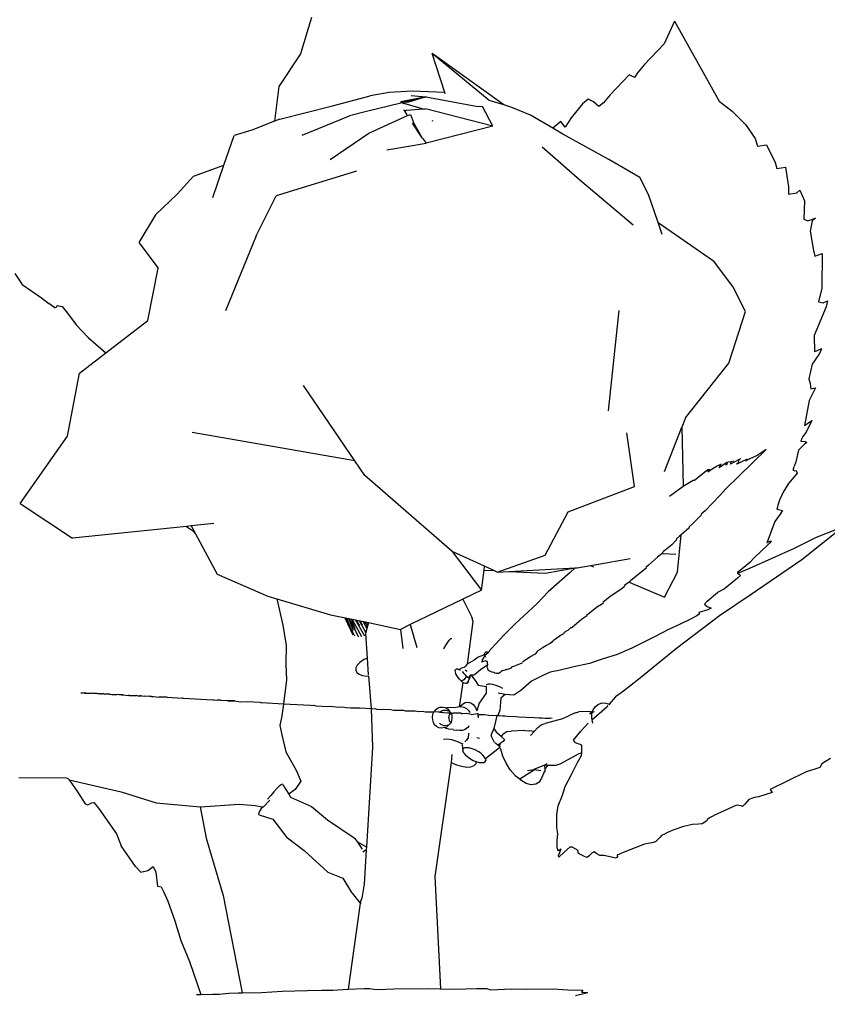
# Model space of a CAD drawing. Header units: metres. Extents: x -175 to 101, y -7 to 93.
# Drawn here: x 12.37833 to 12.40774, y 0.2112 to 0.24662 of the extents above; entities that cross this region are included whole.
import ezdxf

# ---------------------------------------------------------------- set-up
doc = ezdxf.new("R2010")
doc.units = ezdxf.units.M

# ---------------------------------------------------------------- blocks, each defined once
blk = doc.blocks.new('plantita2')
for p, q in [((-3.837451, 0.851713), (-3.836506, 0.850716)), ((-3.836506, 0.850716), (-3.835274, 0.850014)), ((-3.835274, 0.850014), (-3.834566, 0.848953)), ((-3.833685, 0.849033), (-3.833013, 0.84915)), ((-3.832197, 0.848352), (-3.833013, 0.84915)), ((-3.834763, 0.848935), (-3.836693, 0.848504)), ((-3.834763, 0.848935), (-3.834566, 0.848953)), ((-3.834566, 0.848953), (-3.833685, 0.849033)), ((-3.84228, 0.845736), (-3.840786, 0.848573)), ((-3.841877, 0.846117), (-3.840786, 0.848573)), ((-3.840566, 0.847105), (-3.840786, 0.848573)), ((-3.836693, 0.848504), (-3.838085, 0.84822)), ((-3.83103, 0.848493), (-3.832197, 0.848352)), ((-3.831309, 0.847483), (-3.832197, 0.848352)), ((-3.83103, 0.848493), (-3.83021, 0.848175)), ((-3.83952, 0.847685), (-3.838753, 0.848022)), ((-3.838753, 0.848022), (-3.838085, 0.84822)), ((-3.835238, 0.848054), (-3.837083, 0.847907)), ((-3.83021, 0.848175), (-3.829172, 0.847854)), ((-3.823645, 0.848251), (-3.823698, 0.847773)), ((-3.840566, 0.847105), (-3.83952, 0.847685)), ((-3.838965, 0.847482), (-3.837707, 0.847765)), ((-3.837707, 0.847765), (-3.837083, 0.847907)), ((-3.829172, 0.847854), (-3.828173, 0.847231)), ((-3.823698, 0.847773), (-3.824108, 0.847028)), ((-3.839878, 0.847268), (-3.841357, 0.846146)), ((-3.839881, 0.847266), (-3.838987, 0.847524)), ((-3.83904, 0.84749), (-3.839881, 0.847266)), ((-3.839425, 0.847554), (-3.839878, 0.847268)), ((-3.839878, 0.847268), (-3.839468, 0.847338)), ((-3.839081, 0.847404), (-3.83962, 0.846904)), ((-3.839468, 0.847338), (-3.839223, 0.847381)), ((-3.839223, 0.847381), (-3.839123, 0.84744)), ((-3.83904, 0.84749), (-3.839123, 0.84744)), ((-3.839123, 0.84744), (-3.839081, 0.847404)), ((-3.839081, 0.847404), (-3.839049, 0.847409)), ((-3.839049, 0.847409), (-3.839011, 0.847465)), ((-3.838987, 0.847524), (-3.83904, 0.84749)), ((-3.839011, 0.847465), (-3.838965, 0.847482)), ((-3.838987, 0.847524), (-3.838965, 0.847482)), ((-3.840559, 0.847057), (-3.840566, 0.847105)), ((-3.83962, 0.846904), (-3.839453, 0.846979)), ((-3.839453, 0.846979), (-3.839029, 0.847144)), ((-3.838979, 0.846962), (-3.839092, 0.846946)), ((-3.839092, 0.846946), (-3.839061, 0.846642)), ((-3.839029, 0.847144), (-3.839005, 0.847162)), ((-3.838951, 0.847203), (-3.839005, 0.847162)), ((-3.837429, 0.847028), (-3.838979, 0.846962)), ((-3.838979, 0.846962), (-3.838975, 0.847002)), ((-3.838975, 0.847002), (-3.838965, 0.847178)), ((-3.838965, 0.847178), (-3.838951, 0.847203)), ((-3.83574, 0.846801), (-3.837429, 0.847028)), ((-3.828173, 0.847231), (-3.828386, 0.846079)), ((-3.824108, 0.847028), (-3.824258, 0.84672)), ((-3.841567, 0.845229), (-3.839668, 0.846885)), ((-3.83962, 0.846904), (-3.839668, 0.846885)), ((-3.839095, 0.846006), (-3.839061, 0.846642)), ((-3.839095, 0.846006), (-3.839018, 0.846636)), ((-3.824384, 0.846484), (-3.824258, 0.84672)), ((-3.839719, 0.846371), (-3.839692, 0.846386)), ((-3.836413, 0.845999), (-3.833402, 0.846504)), ((-3.832092, 0.845531), (-3.833402, 0.846504)), ((-3.824643, 0.8464), (-3.824709, 0.846105)), ((-3.824502, 0.846521), (-3.824643, 0.8464)), ((-3.824464, 0.846479), (-3.824502, 0.846521)), ((-3.824384, 0.846484), (-3.824464, 0.846479)), ((-3.84228, 0.845736), (-3.841877, 0.846117)), ((-3.841567, 0.845229), (-3.841552, 0.846033)), ((-3.841357, 0.846146), (-3.841552, 0.846033)), ((-3.837741, 0.846189), (-3.839125, 0.845766)), ((-3.839095, 0.846006), (-3.839125, 0.845766)), ((-3.827199, 0.844554), (-3.828386, 0.846079)), ((-3.824709, 0.846105), (-3.824799, 0.845583)), ((-3.849181, 0.845668), (-3.849331, 0.842345)), ((-3.849181, 0.845668), (-3.84848, 0.845105)), ((-3.84297, 0.844968), (-3.842502, 0.845526)), ((-3.842502, 0.845526), (-3.84228, 0.845736)), ((-3.841567, 0.845229), (-3.839125, 0.845766)), ((-3.832092, 0.845531), (-3.829877, 0.843606)), ((-3.824799, 0.845583), (-3.824987, 0.844978)), ((-3.84848, 0.845105), (-3.847487, 0.844749)), ((-3.843484, 0.844186), (-3.84297, 0.844968)), ((-3.824987, 0.844978), (-3.825209, 0.844408)), ((-3.847487, 0.844749), (-3.847143, 0.844605)), ((-3.847143, 0.844605), (-3.846971, 0.844499)), ((-3.846971, 0.844499), (-3.846841, 0.84467)), ((-3.846841, 0.84467), (-3.845896, 0.844324)), ((-3.845244, 0.844379), (-3.845108, 0.84455)), ((-3.845108, 0.84455), (-3.844849, 0.844492)), ((-3.844849, 0.844492), (-3.844249, 0.844223)), ((-3.825312, 0.844192), (-3.827199, 0.844554)), ((-3.845896, 0.844324), (-3.845553, 0.844181)), ((-3.845553, 0.844181), (-3.845338, 0.844133)), ((-3.845338, 0.844133), (-3.845244, 0.844379)), ((-3.844249, 0.844223), (-3.84391, 0.844012)), ((-3.84391, 0.844012), (-3.843853, 0.844269)), ((-3.843853, 0.844269), (-3.843484, 0.844186)), ((-3.84372, 0.843827), (-3.843484, 0.844186)), ((-3.825209, 0.844408), (-3.825312, 0.844192)), ((-3.824121, 0.843964), (-3.825312, 0.844192)), ((-3.844263, 0.843039), (-3.84372, 0.843827)), ((-3.843522, 0.842055), (-3.842832, 0.843737)), ((-3.822705, 0.842109), (-3.824121, 0.843964)), ((-3.844795, 0.842257), (-3.844263, 0.843039)), ((-3.849331, 0.842345), (-3.849593, 0.841808)), ((-3.845509, 0.84117), (-3.844795, 0.842257)), ((-3.844512, 0.839728), (-3.843522, 0.842055)), ((-3.820062, 0.840694), (-3.822705, 0.842109)), ((-3.849593, 0.841808), (-3.849805, 0.841155)), ((-3.849805, 0.841155), (-3.849898, 0.840547)), ((-3.845513, 0.840468), (-3.845509, 0.84117)), ((-3.849898, 0.840547), (-3.849847, 0.840254)), ((-3.820062, 0.840694), (-3.821192, 0.838719)), ((-3.849847, 0.840254), (-3.850152, 0.840155)), ((-3.84537, 0.839403), (-3.845513, 0.840468)), ((-3.831633, 0.836624), (-3.826808, 0.840201)), ((-3.850152, 0.840155), (-3.850157, 0.83944)), ((-3.831633, 0.836624), (-3.831187, 0.8399)), ((-3.850109, 0.839212), (-3.850407, 0.839118)), ((-3.850157, 0.83944), (-3.850109, 0.839212)), ((-3.84537, 0.839403), (-3.846542, 0.83726)), ((-3.845309, 0.838945), (-3.84537, 0.839403)), ((-3.850407, 0.839118), (-3.850185, 0.83843)), ((-3.850185, 0.83843), (-3.850062, 0.838192)), ((-3.825088, 0.83724), (-3.821192, 0.838719)), ((-3.850506, 0.838136), (-3.850484, 0.837718)), ((-3.850356, 0.838102), (-3.850506, 0.838136)), ((-3.850062, 0.838192), (-3.850356, 0.838102)), ((-3.850484, 0.837718), (-3.85016, 0.837137)), ((-3.850264, 0.83701), (-3.850554, 0.836975)), ((-3.85016, 0.837137), (-3.850264, 0.83701)), ((-3.846755, 0.836107), (-3.846542, 0.83726)), ((-3.840689, 0.834105), (-3.842663, 0.83718)), ((-3.826032, 0.836882), (-3.825257, 0.837176)), ((-3.825257, 0.837176), (-3.825265, 0.836849)), ((-3.825214, 0.837007), (-3.825265, 0.836849)), ((-3.825257, 0.837176), (-3.825088, 0.83724)), ((-3.825088, 0.83724), (-3.825214, 0.837007)), ((-3.850554, 0.836975), (-3.850406, 0.836942)), ((-3.850406, 0.836942), (-3.850173, 0.836641)), ((-3.825265, 0.836849), (-3.825309, 0.83519)), ((-3.850173, 0.836641), (-3.849959, 0.835957)), ((-3.83172, 0.835979), (-3.831633, 0.836624)), ((-3.849959, 0.835957), (-3.849914, 0.835753)), ((-3.846754, 0.835085), (-3.846755, 0.836107)), ((-3.833312, 0.832091), (-3.83172, 0.835979)), ((-3.849914, 0.835753), (-3.850199, 0.835721)), ((-3.850199, 0.835721), (-3.849616, 0.834602)), ((-3.84537, 0.83368), (-3.846754, 0.835085)), ((-3.825309, 0.83519), (-3.826601, 0.833649)), ((-3.849616, 0.834602), (-3.849285, 0.834206)), ((-3.849285, 0.834206), (-3.849421, 0.834099)), ((-3.849421, 0.834099), (-3.849595, 0.834093)), ((-3.849595, 0.834093), (-3.84945, 0.833924)), ((-3.84945, 0.833924), (-3.848595, 0.833195)), ((-3.843077, 0.832617), (-3.84537, 0.83368)), ((-3.826601, 0.833649), (-3.826846, 0.833418)), ((-3.819117, 0.833466), (-3.819165, 0.833438)), ((-3.819056, 0.833499), (-3.819117, 0.833466)), ((-3.819117, 0.833466), (-3.819089, 0.833482)), ((-3.819089, 0.833482), (-3.819056, 0.833499)), ((-3.819056, 0.833499), (-3.819001, 0.833533)), ((-3.818944, 0.833565), (-3.819001, 0.833533)), ((-3.848595, 0.833195), (-3.848342, 0.832656)), ((-3.826846, 0.833418), (-3.828328, 0.832018)), ((-3.826846, 0.833418), (-3.826606, 0.832461)), ((-3.819804, 0.833077), (-3.819706, 0.833125)), ((-3.819673, 0.833151), (-3.819706, 0.833125)), ((-3.819673, 0.833151), (-3.819612, 0.833186)), ((-3.819568, 0.833204), (-3.819612, 0.833186)), ((-3.819568, 0.833204), (-3.81953, 0.833231)), ((-3.81953, 0.833231), (-3.819484, 0.833253)), ((-3.819484, 0.833253), (-3.819452, 0.833277)), ((-3.819452, 0.833277), (-3.819421, 0.833289)), ((-3.819421, 0.833289), (-3.819341, 0.833336)), ((-3.819341, 0.833336), (-3.819319, 0.833352)), ((-3.819319, 0.833352), (-3.819273, 0.833378)), ((-3.819241, 0.833395), (-3.819273, 0.833378)), ((-3.819202, 0.833419), (-3.819241, 0.833395)), ((-3.819165, 0.833438), (-3.819202, 0.833419)), ((-3.840302, 0.831219), (-3.840923, 0.833087)), ((-3.820283, 0.832803), (-3.820435, 0.832706)), ((-3.820283, 0.832803), (-3.820234, 0.832832)), ((-3.820261, 0.832816), (-3.820283, 0.832803)), ((-3.820234, 0.832832), (-3.820261, 0.832816)), ((-3.820234, 0.832832), (-3.820188, 0.832858)), ((-3.820188, 0.832858), (-3.820157, 0.832876)), ((-3.820157, 0.832876), (-3.820088, 0.832915)), ((-3.819923, 0.833008), (-3.820088, 0.832915)), ((-3.819885, 0.833031), (-3.819923, 0.833008)), ((-3.819853, 0.833049), (-3.819885, 0.833031)), ((-3.819853, 0.833049), (-3.819804, 0.833077)), ((-3.848616, 0.83263), (-3.848342, 0.832656)), ((-3.848616, 0.83263), (-3.848476, 0.832512)), ((-3.848476, 0.832512), (-3.848063, 0.83229)), ((-3.843077, 0.832617), (-3.842802, 0.83237)), ((-3.826606, 0.832461), (-3.826384, 0.831747)), ((-3.821039, 0.832359), (-3.820959, 0.832418)), ((-3.820869, 0.832469), (-3.820959, 0.832418)), ((-3.820869, 0.832469), (-3.820818, 0.832498)), ((-3.820818, 0.832498), (-3.820841, 0.832485)), ((-3.820769, 0.832526), (-3.820818, 0.832498)), ((-3.820735, 0.832546), (-3.820769, 0.832526)), ((-3.820735, 0.832546), (-3.820693, 0.83257)), ((-3.82064, 0.832599), (-3.820693, 0.83257)), ((-3.82048, 0.83268), (-3.82064, 0.832599)), ((-3.82048, 0.83268), (-3.820435, 0.832706)), ((-3.820462, 0.832701), (-3.82048, 0.83268)), ((-3.820435, 0.832706), (-3.820462, 0.832701)), ((-3.848063, 0.83229), (-3.847718, 0.83187)), ((-3.842802, 0.83237), (-3.841874, 0.830424)), ((-3.841522, 0.831217), (-3.842802, 0.83237)), ((-3.834123, 0.831078), (-3.833312, 0.832091)), ((-3.833312, 0.832091), (-3.833635, 0.830347)), ((-3.821678, 0.832007), (-3.82141, 0.832145)), ((-3.821249, 0.832252), (-3.82141, 0.832145)), ((-3.821224, 0.832267), (-3.821249, 0.832252)), ((-3.821179, 0.832292), (-3.821224, 0.832267)), ((-3.821118, 0.832328), (-3.821179, 0.832292)), ((-3.821179, 0.832292), (-3.821141, 0.832314)), ((-3.821141, 0.832314), (-3.821118, 0.832328)), ((-3.821118, 0.832328), (-3.821039, 0.832359)), ((-3.847718, 0.83187), (-3.847682, 0.831693)), ((-3.847682, 0.831693), (-3.847614, 0.831509)), ((-3.828328, 0.832018), (-3.829432, 0.831149)), ((-3.828747, 0.831689), (-3.828729, 0.830999)), ((-3.826384, 0.831747), (-3.826077, 0.831155)), ((-3.822181, 0.831719), (-3.823122, 0.83118)), ((-3.822181, 0.831719), (-3.822156, 0.831734)), ((-3.821678, 0.832007), (-3.822156, 0.831734)), ((-3.81555, 0.831828), (-3.817078, 0.831039)), ((-3.847614, 0.831509), (-3.847782, 0.831463)), ((-3.847782, 0.831463), (-3.847377, 0.831164)), ((-3.837729, 0.831475), (-3.840302, 0.831219)), ((-3.836271, 0.830449), (-3.837729, 0.831475)), ((-3.829191, 0.831338), (-3.829199, 0.831175)), ((-3.829195, 0.830842), (-3.829172, 0.831354)), ((-3.82909, 0.830762), (-3.829059, 0.831442)), ((-3.829079, 0.831427), (-3.829089, 0.83119)), ((-3.828985, 0.830791), (-3.828955, 0.831524)), ((-3.828927, 0.831547), (-3.828889, 0.831176)), ((-3.82889, 0.830833), (-3.828868, 0.831593)), ((-3.828851, 0.831606), (-3.828812, 0.831147)), ((-3.828794, 0.831651), (-3.828757, 0.831106)), ((-3.828761, 0.831677), (-3.828758, 0.830941)), ((-3.828758, 0.83168), (-3.828729, 0.831056)), ((-3.847377, 0.831164), (-3.846811, 0.830421)), ((-3.834359, 0.830783), (-3.834123, 0.831078)), ((-3.834045, 0.830961), (-3.834123, 0.831078)), ((-3.829432, 0.831149), (-3.830359, 0.8304)), ((-3.829432, 0.831149), (-3.829166, 0.830843)), ((-3.829397, 0.831177), (-3.829399, 0.831111)), ((-3.829337, 0.831019), (-3.829358, 0.831207)), ((-3.8293, 0.831253), (-3.829304, 0.831145)), ((-3.829296, 0.830967), (-3.829284, 0.831265)), ((-3.826077, 0.831155), (-3.825835, 0.830616)), ((-3.823369, 0.831039), (-3.823563, 0.830928)), ((-3.823369, 0.831039), (-3.823265, 0.831099)), ((-3.823158, 0.83116), (-3.823265, 0.831099)), ((-3.823122, 0.83118), (-3.823158, 0.83116)), ((-3.817129, 0.830995), (-3.817148, 0.83093)), ((-3.817078, 0.831039), (-3.817129, 0.830995)), ((-3.834437, 0.830686), (-3.836271, 0.830449)), ((-3.834437, 0.830686), (-3.834843, 0.830508)), ((-3.834437, 0.830686), (-3.834359, 0.830783)), ((-3.834045, 0.830961), (-3.834359, 0.830783)), ((-3.833635, 0.830347), (-3.834045, 0.830961)), ((-3.829166, 0.830843), (-3.828808, 0.83001)), ((-3.823976, 0.830672), (-3.824209, 0.830558)), ((-3.82382, 0.830781), (-3.823976, 0.830672)), ((-3.82382, 0.830781), (-3.823563, 0.830928)), ((-3.823609, 0.830881), (-3.82382, 0.830781)), ((-3.823609, 0.830881), (-3.823563, 0.830928)), ((-3.817148, 0.83093), (-3.818634, 0.829689)), ((-3.817148, 0.83093), (-3.817222, 0.830405)), ((-3.847132, 0.830461), (-3.846759, 0.830181)), ((-3.846811, 0.830421), (-3.847132, 0.830461)), ((-3.84518, 0.830267), (-3.843215, 0.829651)), ((-3.84518, 0.830267), (-3.84479, 0.830219)), ((-3.844401, 0.830267), (-3.844121, 0.830278)), ((-3.844386, 0.830232), (-3.844401, 0.830267)), ((-3.844193, 0.83038), (-3.844138, 0.83039)), ((-3.844138, 0.83039), (-3.843931, 0.830387)), ((-3.844102, 0.830338), (-3.844138, 0.83039)), ((-3.844121, 0.830278), (-3.844009, 0.830278)), ((-3.844009, 0.830278), (-3.844102, 0.830338)), ((-3.844009, 0.830278), (-3.843963, 0.830286)), ((-3.843931, 0.830387), (-3.843779, 0.830375)), ((-3.843927, 0.830426), (-3.843844, 0.830441)), ((-3.843844, 0.830441), (-3.843736, 0.830479)), ((-3.843779, 0.830375), (-3.843844, 0.830441)), ((-3.843736, 0.830479), (-3.84369, 0.830487)), ((-3.84369, 0.830487), (-3.843348, 0.83045)), ((-3.84369, 0.830487), (-3.843674, 0.830432)), ((-3.843674, 0.830432), (-3.843598, 0.830426)), ((-3.843478, 0.830523), (-3.843311, 0.830533)), ((-3.843348, 0.83045), (-3.843478, 0.830523)), ((-3.843311, 0.830533), (-3.843151, 0.830523)), ((-3.843151, 0.830523), (-3.843037, 0.830504)), ((-3.843037, 0.830504), (-3.842915, 0.830487)), ((-3.843022, 0.830545), (-3.842949, 0.830558)), ((-3.842915, 0.830487), (-3.843022, 0.830545)), ((-3.842949, 0.830558), (-3.842874, 0.830551)), ((-3.842874, 0.830551), (-3.842582, 0.830488)), ((-3.842582, 0.830488), (-3.84234, 0.830436)), ((-3.84234, 0.830436), (-3.842304, 0.830461)), ((-3.842304, 0.830461), (-3.841874, 0.830424)), ((-3.841874, 0.830424), (-3.841273, 0.830321)), ((-3.834843, 0.830508), (-3.837041, 0.829544)), ((-3.834843, 0.830508), (-3.835977, 0.829863)), ((-3.833635, 0.830347), (-3.832886, 0.830361)), ((-3.832886, 0.830361), (-3.830758, 0.830401)), ((-3.832886, 0.830361), (-3.832885, 0.829658)), ((-3.830758, 0.830401), (-3.830595, 0.829551)), ((-3.830758, 0.830401), (-3.830359, 0.8304)), ((-3.830359, 0.8304), (-3.830133, 0.829748)), ((-3.825835, 0.830616), (-3.82546, 0.830075)), ((-3.82534, 0.829891), (-3.824658, 0.830281)), ((-3.8246, 0.830334), (-3.824658, 0.830281)), ((-3.824209, 0.830558), (-3.8246, 0.830334)), ((-3.817222, 0.830405), (-3.817274, 0.829888)), ((-3.846759, 0.830181), (-3.846587, 0.830097)), ((-3.846587, 0.830097), (-3.846514, 0.830051)), ((-3.846441, 0.829975), (-3.846578, 0.829888)), ((-3.846514, 0.830051), (-3.846441, 0.829975)), ((-3.84479, 0.830219), (-3.844499, 0.830231)), ((-3.844499, 0.830231), (-3.844386, 0.830232)), ((-3.844386, 0.830232), (-3.84431, 0.830226)), ((-3.828808, 0.83001), (-3.828664, 0.830014)), ((-3.828808, 0.83001), (-3.828572, 0.82946)), ((-3.828664, 0.830014), (-3.828507, 0.829994)), ((-3.828507, 0.829994), (-3.828379, 0.82995)), ((-3.828379, 0.82995), (-3.828289, 0.829886)), ((-3.82546, 0.830075), (-3.82534, 0.829891)), ((-3.846578, 0.829888), (-3.846615, 0.829838)), ((-3.846615, 0.829838), (-3.846506, 0.829814)), ((-3.846506, 0.829814), (-3.846216, 0.82972)), ((-3.846216, 0.82972), (-3.845938, 0.829386)), ((-3.843215, 0.829651), (-3.842916, 0.829533)), ((-3.835977, 0.829863), (-3.837041, 0.829544)), ((-3.832885, 0.829658), (-3.832841, 0.829477)), ((-3.828291, 0.829617), (-3.828382, 0.829523)), ((-3.828243, 0.829713), (-3.828291, 0.829617)), ((-3.828289, 0.829886), (-3.828243, 0.829805)), ((-3.828243, 0.829805), (-3.828243, 0.829713)), ((-3.826194, 0.829402), (-3.82534, 0.829891)), ((-3.82534, 0.829891), (-3.825102, 0.829527)), ((-3.818634, 0.829689), (-3.819598, 0.828766)), ((-3.817582, 0.82979), (-3.81764, 0.829523)), ((-3.817494, 0.829818), (-3.817582, 0.82979)), ((-3.817349, 0.829806), (-3.817494, 0.829818)), ((-3.817274, 0.829888), (-3.817349, 0.829806)), ((-3.845938, 0.829386), (-3.845812, 0.82926)), ((-3.845722, 0.829157), (-3.845812, 0.82926)), ((-3.842916, 0.829533), (-3.842545, 0.829398)), ((-3.842545, 0.829398), (-3.842191, 0.82928)), ((-3.842191, 0.82928), (-3.842013, 0.829231)), ((-3.842013, 0.829231), (-3.841978, 0.829189)), ((-3.837787, 0.829313), (-3.83898, 0.828958)), ((-3.837581, 0.829374), (-3.837787, 0.829313)), ((-3.837581, 0.829374), (-3.837654, 0.829286)), ((-3.83711, 0.829514), (-3.837581, 0.829374)), ((-3.837041, 0.829544), (-3.83711, 0.829514)), ((-3.837041, 0.829544), (-3.836801, 0.829478)), ((-3.836801, 0.829478), (-3.83578, 0.829212)), ((-3.83578, 0.829212), (-3.835222, 0.829013)), ((-3.832841, 0.829477), (-3.831965, 0.828186)), ((-3.831849, 0.829292), (-3.831882, 0.829275)), ((-3.831849, 0.829292), (-3.831805, 0.829269)), ((-3.831805, 0.829269), (-3.831749, 0.829249)), ((-3.831749, 0.829249), (-3.831684, 0.829221)), ((-3.831684, 0.829221), (-3.831617, 0.829184)), ((-3.828511, 0.829438), (-3.828561, 0.829416)), ((-3.828561, 0.829416), (-3.828115, 0.828302)), ((-3.828382, 0.829523), (-3.828511, 0.829438)), ((-3.826364, 0.829305), (-3.826731, 0.829094)), ((-3.826302, 0.829359), (-3.826364, 0.829305)), ((-3.826194, 0.829402), (-3.826302, 0.829359)), ((-3.825102, 0.829527), (-3.82488, 0.829247)), ((-3.82488, 0.829247), (-3.824791, 0.828915)), ((-3.81764, 0.829523), (-3.817799, 0.828404)), ((-3.845761, 0.829111), (-3.84581, 0.829094)), ((-3.84581, 0.829094), (-3.845803, 0.828998)), ((-3.845803, 0.828998), (-3.845642, 0.828921)), ((-3.845722, 0.829157), (-3.845761, 0.829111)), ((-3.845642, 0.828921), (-3.845343, 0.8288)), ((-3.841978, 0.829189), (-3.841553, 0.829059)), ((-3.841553, 0.829059), (-3.841414, 0.829021)), ((-3.841414, 0.829021), (-3.841381, 0.828981)), ((-3.841381, 0.828981), (-3.841018, 0.828889)), ((-3.840292, 0.827742), (-3.841018, 0.828889)), ((-3.841018, 0.828889), (-3.840954, 0.828873)), ((-3.840954, 0.828873), (-3.840804, 0.828839)), ((-3.835222, 0.829013), (-3.834582, 0.828824)), ((-3.831617, 0.829184), (-3.831551, 0.829143)), ((-3.831551, 0.829143), (-3.831491, 0.8291)), ((-3.831491, 0.8291), (-3.831444, 0.82906)), ((-3.827124, 0.82887), (-3.82722, 0.828834)), ((-3.826795, 0.829077), (-3.827124, 0.82887)), ((-3.826731, 0.829094), (-3.826795, 0.829077)), ((-3.824791, 0.828915), (-3.824637, 0.828298)), ((-3.845343, 0.8288), (-3.84504, 0.828612)), ((-3.84504, 0.828612), (-3.844779, 0.828409)), ((-3.840773, 0.8288), (-3.840805, 0.828794)), ((-3.840804, 0.828839), (-3.840773, 0.8288)), ((-3.840773, 0.8288), (-3.840555, 0.82872)), ((-3.840555, 0.82872), (-3.840184, 0.82864)), ((-3.840118, 0.828579), (-3.840541, 0.828347)), ((-3.840184, 0.82864), (-3.840116, 0.828608)), ((-3.840116, 0.828608), (-3.840118, 0.828579)), ((-3.840118, 0.828579), (-3.840087, 0.828585)), ((-3.840087, 0.828585), (-3.83989, 0.828548)), ((-3.83989, 0.828548), (-3.839466, 0.82844)), ((-3.834582, 0.828824), (-3.834174, 0.82871)), ((-3.834174, 0.82871), (-3.833646, 0.828532)), ((-3.833646, 0.828532), (-3.833196, 0.828362)), ((-3.828115, 0.828302), (-3.827753, 0.828509)), ((-3.827731, 0.828541), (-3.827753, 0.828509)), ((-3.827466, 0.828674), (-3.827731, 0.828541)), ((-3.827323, 0.828756), (-3.827466, 0.828674)), ((-3.82722, 0.828834), (-3.827323, 0.828756)), ((-3.819598, 0.828766), (-3.820959, 0.827911)), ((-3.844779, 0.828409), (-3.844642, 0.828275)), ((-3.844642, 0.828275), (-3.844603, 0.828215)), ((-3.844603, 0.828215), (-3.844553, 0.828153)), ((-3.844553, 0.828153), (-3.844603, 0.828126)), ((-3.839466, 0.82844), (-3.839342, 0.828407)), ((-3.83856, 0.828208), (-3.839463, 0.827133)), ((-3.839342, 0.828407), (-3.839345, 0.828379)), ((-3.839345, 0.828379), (-3.838633, 0.828221)), ((-3.838633, 0.828221), (-3.83856, 0.828208)), ((-3.83856, 0.828208), (-3.838372, 0.828174)), ((-3.838372, 0.828174), (-3.838329, 0.82813)), ((-3.833196, 0.828362), (-3.833007, 0.828298)), ((-3.833007, 0.828298), (-3.832909, 0.828266)), ((-3.832909, 0.828266), (-3.832856, 0.828222)), ((-3.832828, 0.828253), (-3.832856, 0.828222)), ((-3.832856, 0.828222), (-3.832818, 0.828211)), ((-3.832797, 0.828272), (-3.832828, 0.828253)), ((-3.832701, 0.828187), (-3.832818, 0.828211)), ((-3.832766, 0.828277), (-3.832797, 0.828272)), ((-3.832736, 0.828268), (-3.832766, 0.828277)), ((-3.83271, 0.828245), (-3.832736, 0.828268)), ((-3.832685, 0.828209), (-3.83271, 0.828245)), ((-3.832677, 0.828167), (-3.832701, 0.828187)), ((-3.832677, 0.828167), (-3.832685, 0.828209)), ((-3.832685, 0.828209), (-3.832638, 0.828205)), ((-3.832677, 0.828167), (-3.832671, 0.828116)), ((-3.83263, 0.828134), (-3.832677, 0.828167)), ((-3.832638, 0.828205), (-3.832439, 0.828236)), ((-3.832439, 0.828236), (-3.832253, 0.828202)), ((-3.832253, 0.828202), (-3.831965, 0.828186)), ((-3.831932, 0.828175), (-3.831965, 0.828186)), ((-3.831932, 0.828175), (-3.831882, 0.828149)), ((-3.831882, 0.828149), (-3.831804, 0.828124)), ((-3.831804, 0.828124), (-3.831716, 0.82815)), ((-3.831607, 0.828153), (-3.831716, 0.82815)), ((-3.831607, 0.828153), (-3.831639, 0.828104)), ((-3.831569, 0.828189), (-3.831607, 0.828153)), ((-3.831532, 0.828205), (-3.831569, 0.828189)), ((-3.831499, 0.828198), (-3.831532, 0.828205)), ((-3.831472, 0.82817), (-3.831499, 0.828198)), ((-3.831453, 0.828123), (-3.831472, 0.82817)), ((-3.828293, 0.8282), (-3.828453, 0.828109)), ((-3.828235, 0.828252), (-3.828293, 0.8282)), ((-3.828115, 0.828302), (-3.828235, 0.828252)), ((-3.828115, 0.828302), (-3.827533, 0.827042)), ((-3.824637, 0.828298), (-3.824681, 0.827511)), ((-3.817799, 0.828404), (-3.817762, 0.827932)), ((-3.84467, 0.828053), (-3.844709, 0.828024)), ((-3.844709, 0.828024), (-3.84458, 0.827946)), ((-3.844603, 0.828126), (-3.84467, 0.828053)), ((-3.84458, 0.827946), (-3.844279, 0.827792)), ((-3.844279, 0.827792), (-3.843775, 0.827317)), ((-3.838329, 0.82813), (-3.838217, 0.82811)), ((-3.838217, 0.82811), (-3.837716, 0.828044)), ((-3.837716, 0.828044), (-3.837375, 0.827966)), ((-3.837382, 0.82794), (-3.8373, 0.827929)), ((-3.8373, 0.827929), (-3.837136, 0.827921)), ((-3.837136, 0.827921), (-3.836859, 0.827871)), ((-3.836859, 0.827871), (-3.836751, 0.827842)), ((-3.836751, 0.827842), (-3.836636, 0.827814)), ((-3.836636, 0.827814), (-3.836622, 0.827792)), ((-3.836622, 0.827792), (-3.836412, 0.827769)), ((-3.832668, 0.827932), (-3.83265, 0.827954)), ((-3.832639, 0.827893), (-3.832668, 0.827932)), ((-3.83265, 0.827954), (-3.832615, 0.827994)), ((-3.832604, 0.827826), (-3.832639, 0.827893)), ((-3.832525, 0.828076), (-3.83263, 0.828134)), ((-3.832626, 0.827868), (-3.832604, 0.827826)), ((-3.832615, 0.827994), (-3.832498, 0.828009)), ((-3.832564, 0.827757), (-3.832604, 0.827826)), ((-3.832604, 0.827826), (-3.832522, 0.827818)), ((-3.832498, 0.828009), (-3.832525, 0.828076)), ((-3.832522, 0.827818), (-3.832491, 0.827809)), ((-3.832498, 0.828009), (-3.832452, 0.828025)), ((-3.832491, 0.827809), (-3.832304, 0.827787)), ((-3.832304, 0.827787), (-3.832023, 0.827719)), ((-3.831809, 0.828037), (-3.831841, 0.827955)), ((-3.83173, 0.827789), (-3.831761, 0.827766)), ((-3.831721, 0.827866), (-3.83173, 0.827789)), ((-3.831642, 0.827747), (-3.83173, 0.827789)), ((-3.831702, 0.82795), (-3.831721, 0.827866)), ((-3.831676, 0.828029), (-3.831702, 0.82795)), ((-3.831497, 0.827737), (-3.831471, 0.827817)), ((-3.831471, 0.827817), (-3.831452, 0.827901)), ((-3.831443, 0.828059), (-3.831453, 0.828123)), ((-3.831452, 0.827901), (-3.831443, 0.827983)), ((-3.831443, 0.827983), (-3.831443, 0.828059)), ((-3.828819, 0.8279), (-3.829146, 0.82773)), ((-3.82874, 0.827963), (-3.828819, 0.8279)), ((-3.828518, 0.82809), (-3.82874, 0.827963)), ((-3.828453, 0.828109), (-3.828518, 0.82809)), ((-3.82099, 0.827904), (-3.822268, 0.827367)), ((-3.820959, 0.827911), (-3.82099, 0.827904)), ((-3.820959, 0.827911), (-3.820638, 0.826796)), ((-3.81789, 0.827029), (-3.817762, 0.827932)), ((-3.839463, 0.827133), (-3.840292, 0.827742)), ((-3.836412, 0.827769), (-3.835975, 0.827661)), ((-3.835926, 0.827678), (-3.835975, 0.827661)), ((-3.835926, 0.827678), (-3.835778, 0.827639)), ((-3.835778, 0.827639), (-3.835715, 0.827637)), ((-3.835715, 0.827637), (-3.835682, 0.827634)), ((-3.835682, 0.827634), (-3.835631, 0.827626)), ((-3.835631, 0.827626), (-3.83559, 0.827599)), ((-3.83559, 0.827599), (-3.83554, 0.827592)), ((-3.83554, 0.827592), (-3.835461, 0.827597)), ((-3.835461, 0.827597), (-3.835241, 0.827558)), ((-3.835241, 0.827558), (-3.835156, 0.827545)), ((-3.835088, 0.827533), (-3.835156, 0.827545)), ((-3.835088, 0.827533), (-3.835057, 0.827515)), ((-3.835057, 0.827515), (-3.834999, 0.827498)), ((-3.834999, 0.827498), (-3.834941, 0.827496)), ((-3.834941, 0.827496), (-3.834846, 0.827497)), ((-3.834846, 0.827497), (-3.83471, 0.827487)), ((-3.83471, 0.827487), (-3.834569, 0.82747)), ((-3.834569, 0.82747), (-3.834478, 0.827456)), ((-3.834478, 0.827456), (-3.834439, 0.827449)), ((-3.834439, 0.827449), (-3.834386, 0.827432)), ((-3.834386, 0.827432), (-3.834334, 0.827406)), ((-3.832754, 0.827404), (-3.832719, 0.827441)), ((-3.832719, 0.827441), (-3.832696, 0.827481)), ((-3.832696, 0.827481), (-3.832648, 0.827517)), ((-3.832648, 0.827517), (-3.832578, 0.827595)), ((-3.832578, 0.827595), (-3.83255, 0.827646)), ((-3.832563, 0.827707), (-3.832564, 0.827757)), ((-3.83255, 0.827646), (-3.832563, 0.827707)), ((-3.832023, 0.827719), (-3.831987, 0.827724)), ((-3.831987, 0.827724), (-3.831908, 0.827765)), ((-3.831962, 0.827484), (-3.831976, 0.827319)), ((-3.831908, 0.827765), (-3.831962, 0.827484)), ((-3.831908, 0.827765), (-3.831844, 0.827753)), ((-3.831872, 0.827748), (-3.831844, 0.827753)), ((-3.831872, 0.827748), (-3.831799, 0.827714)), ((-3.831799, 0.827714), (-3.831844, 0.827753)), ((-3.831844, 0.827753), (-3.831827, 0.827688)), ((-3.83172, 0.827615), (-3.831827, 0.827688)), ((-3.831761, 0.827766), (-3.831799, 0.827714)), ((-3.83172, 0.827615), (-3.831701, 0.827596)), ((-3.831701, 0.827596), (-3.831674, 0.827568)), ((-3.831641, 0.827562), (-3.831701, 0.827596)), ((-3.831674, 0.827568), (-3.831641, 0.827562)), ((-3.831586, 0.827743), (-3.831642, 0.827747)), ((-3.831609, 0.827729), (-3.831642, 0.827747)), ((-3.831641, 0.827562), (-3.831604, 0.827577)), ((-3.831609, 0.827729), (-3.831497, 0.827737)), ((-3.831604, 0.827577), (-3.831567, 0.827613)), ((-3.831567, 0.827613), (-3.831525, 0.827654)), ((-3.831525, 0.827654), (-3.831497, 0.827737)), ((-3.831525, 0.827654), (-3.831004, 0.826932)), ((-3.829606, 0.827449), (-3.829734, 0.827394)), ((-3.829508, 0.827523), (-3.829606, 0.827449)), ((-3.829188, 0.827688), (-3.829508, 0.827523)), ((-3.829146, 0.82773), (-3.829188, 0.827688)), ((-3.824681, 0.827511), (-3.82465, 0.827097)), ((-3.843802, 0.82723), (-3.84385, 0.827217)), ((-3.84385, 0.827217), (-3.843811, 0.827185)), ((-3.843811, 0.827185), (-3.843661, 0.82714)), ((-3.843757, 0.827231), (-3.843802, 0.82723)), ((-3.843775, 0.827317), (-3.843707, 0.827255)), ((-3.843707, 0.827255), (-3.843757, 0.827231)), ((-3.843707, 0.827255), (-3.843668, 0.827223)), ((-3.843661, 0.82714), (-3.843022, 0.82695)), ((-3.834334, 0.827406), (-3.834277, 0.827401)), ((-3.834277, 0.827401), (-3.834162, 0.827397)), ((-3.834162, 0.827397), (-3.83384, 0.82735)), ((-3.83384, 0.82735), (-3.833798, 0.827344)), ((-3.833764, 0.827323), (-3.833726, 0.827326)), ((-3.833726, 0.827326), (-3.833562, 0.827341)), ((-3.833562, 0.827341), (-3.833495, 0.827343)), ((-3.833495, 0.827343), (-3.833436, 0.827354)), ((-3.833436, 0.827354), (-3.833383, 0.827366)), ((-3.833383, 0.827366), (-3.833357, 0.827361)), ((-3.833357, 0.827361), (-3.833321, 0.827344)), ((-3.833321, 0.827344), (-3.833297, 0.827335)), ((-3.833297, 0.827335), (-3.833261, 0.827338)), ((-3.833261, 0.827338), (-3.833134, 0.82736)), ((-3.833134, 0.82736), (-3.833107, 0.827381)), ((-3.833005, 0.827399), (-3.833107, 0.827381)), ((-3.833005, 0.827399), (-3.832964, 0.8274)), ((-3.832964, 0.8274), (-3.832894, 0.827373)), ((-3.832894, 0.827373), (-3.832821, 0.827355)), ((-3.832829, 0.827391), (-3.832795, 0.827382)), ((-3.832821, 0.827355), (-3.832829, 0.827391)), ((-3.832795, 0.827382), (-3.832754, 0.827404)), ((-3.832532, 0.827041), (-3.832458, 0.827104)), ((-3.832458, 0.827104), (-3.832386, 0.827153)), ((-3.832386, 0.827153), (-3.832321, 0.827186)), ((-3.832321, 0.827186), (-3.832268, 0.827199)), ((-3.832268, 0.827199), (-3.832231, 0.827193)), ((-3.831976, 0.827319), (-3.832215, 0.827154)), ((-3.832215, 0.827154), (-3.832103, 0.826932)), ((-3.830616, 0.827105), (-3.830706, 0.827069)), ((-3.830557, 0.827111), (-3.830616, 0.827105)), ((-3.830557, 0.827111), (-3.830596, 0.827058)), ((-3.830539, 0.827135), (-3.830557, 0.827111)), ((-3.830465, 0.827192), (-3.830539, 0.827135)), ((-3.830441, 0.827078), (-3.830505, 0.827052)), ((-3.830378, 0.827227), (-3.830465, 0.827192)), ((-3.830371, 0.827085), (-3.830441, 0.827078)), ((-3.830283, 0.827237), (-3.830378, 0.827227)), ((-3.830293, 0.82707), (-3.830371, 0.827085)), ((-3.830293, 0.82707), (-3.830245, 0.8271)), ((-3.830188, 0.827221), (-3.830283, 0.827237)), ((-3.830245, 0.8271), (-3.830103, 0.827182)), ((-3.830188, 0.827221), (-3.830103, 0.827182)), ((-3.830026, 0.827226), (-3.830103, 0.827182)), ((-3.829999, 0.827224), (-3.830103, 0.827182)), ((-3.830103, 0.827182), (-3.830021, 0.827117)), ((-3.8299, 0.827281), (-3.830026, 0.827226)), ((-3.830021, 0.827117), (-3.829961, 0.827036)), ((-3.8299, 0.827281), (-3.829999, 0.827224)), ((-3.829833, 0.827319), (-3.8299, 0.827281)), ((-3.829734, 0.827394), (-3.829833, 0.827319)), ((-3.82465, 0.827097), (-3.82433, 0.826927)), ((-3.824011, 0.827277), (-3.824047, 0.826871)), ((-3.824011, 0.827277), (-3.824005, 0.827302)), ((-3.824005, 0.827302), (-3.823957, 0.827307)), ((-3.823957, 0.827307), (-3.82387, 0.827291)), ((-3.82387, 0.827291), (-3.823748, 0.827255)), ((-3.823748, 0.827255), (-3.823601, 0.827201)), ((-3.823601, 0.827201), (-3.823439, 0.827134)), ((-3.823439, 0.827134), (-3.82328, 0.827061)), ((-3.822268, 0.827367), (-3.82277, 0.827062)), ((-3.843022, 0.82695), (-3.842803, 0.826867)), ((-3.842803, 0.826867), (-3.842523, 0.826804)), ((-3.842523, 0.826804), (-3.842239, 0.826752)), ((-3.842239, 0.826752), (-3.842216, 0.826712)), ((-3.832665, 0.826893), (-3.832716, 0.826829)), ((-3.832697, 0.826577), (-3.832502, 0.826737)), ((-3.832665, 0.826893), (-3.832603, 0.826969)), ((-3.832603, 0.826969), (-3.832532, 0.827041)), ((-3.832103, 0.826932), (-3.831716, 0.826721)), ((-3.831502, 0.82677), (-3.831523, 0.826645)), ((-3.831451, 0.82687), (-3.831502, 0.82677)), ((-3.831374, 0.826939), (-3.831451, 0.82687)), ((-3.831276, 0.826971), (-3.831374, 0.826939)), ((-3.831163, 0.826964), (-3.831276, 0.826971)), ((-3.831212, 0.826756), (-3.83125, 0.826654)), ((-3.831148, 0.826843), (-3.831212, 0.826756)), ((-3.831039, 0.826932), (-3.831163, 0.826964)), ((-3.831065, 0.826908), (-3.831148, 0.826843)), ((-3.831039, 0.826932), (-3.831065, 0.826908)), ((-3.830966, 0.826947), (-3.831039, 0.826932)), ((-3.830969, 0.826685), (-3.830895, 0.826728)), ((-3.830835, 0.826983), (-3.830966, 0.826947)), ((-3.830895, 0.826728), (-3.830705, 0.826821)), ((-3.830706, 0.827069), (-3.830835, 0.826983)), ((-3.830668, 0.826841), (-3.830705, 0.826821)), ((-3.830626, 0.826887), (-3.830668, 0.826841)), ((-3.830633, 0.826815), (-3.830626, 0.826887)), ((-3.830633, 0.826815), (-3.830624, 0.826771)), ((-3.830596, 0.827058), (-3.830626, 0.826952)), ((-3.830559, 0.82701), (-3.830626, 0.826952)), ((-3.830626, 0.826887), (-3.830626, 0.826952)), ((-3.830598, 0.826898), (-3.830626, 0.826887)), ((-3.830626, 0.826887), (-3.830566, 0.826827)), ((-3.830624, 0.826771), (-3.830585, 0.826678)), ((-3.830534, 0.826918), (-3.830598, 0.826898)), ((-3.830488, 0.826748), (-3.830566, 0.826827)), ((-3.830505, 0.827052), (-3.830559, 0.82701)), ((-3.830293, 0.82707), (-3.830534, 0.826918)), ((-3.830488, 0.826748), (-3.830451, 0.826626)), ((-3.830126, 0.826658), (-3.830101, 0.826724)), ((-3.829961, 0.827036), (-3.829922, 0.826943)), ((-3.82995, 0.826656), (-3.829916, 0.826746)), ((-3.829922, 0.826943), (-3.829907, 0.826844)), ((-3.829907, 0.826844), (-3.829916, 0.826746)), ((-3.827533, 0.827042), (-3.825705, 0.823895)), ((-3.824055, 0.826758), (-3.824587, 0.826106)), ((-3.82433, 0.826927), (-3.824047, 0.826871)), ((-3.824047, 0.826871), (-3.824055, 0.826758)), ((-3.823019, 0.826885), (-3.823333, 0.826995)), ((-3.822971, 0.826897), (-3.823019, 0.826885)), ((-3.82277, 0.827062), (-3.822971, 0.826897)), ((-3.822971, 0.826897), (-3.822857, 0.826825)), ((-3.822857, 0.826825), (-3.822778, 0.826764)), ((-3.822778, 0.826764), (-3.82274, 0.82672)), ((-3.820638, 0.826796), (-3.820265, 0.824661)), ((-3.818464, 0.826742), (-3.818456, 0.826515)), ((-3.818226, 0.826701), (-3.818464, 0.826742)), ((-3.81797, 0.826759), (-3.818226, 0.826701)), ((-3.81789, 0.827029), (-3.81797, 0.826759)), ((-3.846475, 0.826511), (-3.84453, 0.826109)), ((-3.846216, 0.826522), (-3.845368, 0.826597)), ((-3.845368, 0.826597), (-3.844465, 0.8266)), ((-3.844465, 0.8266), (-3.842696, 0.826686)), ((-3.842696, 0.826686), (-3.842216, 0.826712)), ((-3.84227, 0.826645), (-3.842283, 0.826602)), ((-3.842283, 0.826602), (-3.842147, 0.82656)), ((-3.842216, 0.826712), (-3.84227, 0.826645)), ((-3.842147, 0.82656), (-3.841549, 0.826426)), ((-3.841549, 0.826426), (-3.841263, 0.826419)), ((-3.840781, 0.82631), (-3.841263, 0.826419)), ((-3.835386, 0.826353), (-3.834833, 0.826484)), ((-3.834833, 0.826484), (-3.83453, 0.826574)), ((-3.83453, 0.826574), (-3.834262, 0.826579)), ((-3.834262, 0.826579), (-3.833771, 0.826585)), ((-3.833771, 0.826585), (-3.833271, 0.826455)), ((-3.833271, 0.826455), (-3.832979, 0.826417)), ((-3.832979, 0.826417), (-3.832697, 0.826577)), ((-3.832697, 0.826577), (-3.832497, 0.826529)), ((-3.832497, 0.826529), (-3.832269, 0.826156)), ((-3.831716, 0.826721), (-3.831514, 0.826518)), ((-3.831487, 0.826412), (-3.831525, 0.826352)), ((-3.831523, 0.826645), (-3.831514, 0.826518)), ((-3.831275, 0.826481), (-3.831487, 0.826412)), ((-3.831487, 0.826412), (-3.831472, 0.826309)), ((-3.831275, 0.826481), (-3.831143, 0.826585)), ((-3.831256, 0.826595), (-3.831267, 0.826568)), ((-3.83125, 0.826654), (-3.831256, 0.826595)), ((-3.831143, 0.826585), (-3.830988, 0.826659)), ((-3.830969, 0.826685), (-3.830988, 0.826659)), ((-3.830585, 0.826678), (-3.830525, 0.826597)), ((-3.830525, 0.826597), (-3.830492, 0.826568)), ((-3.830451, 0.826626), (-3.830492, 0.826568)), ((-3.830492, 0.826568), (-3.830447, 0.826534)), ((-3.830309, 0.826377), (-3.83045, 0.82631)), ((-3.830447, 0.826534), (-3.830366, 0.826512)), ((-3.830366, 0.826512), (-3.830205, 0.826554)), ((-3.830366, 0.826512), (-3.830263, 0.826477)), ((-3.830309, 0.826377), (-3.830233, 0.826436)), ((-3.830263, 0.826477), (-3.83019, 0.826495)), ((-3.830233, 0.826436), (-3.83019, 0.826495)), ((-3.830205, 0.826554), (-3.830167, 0.826601)), ((-3.83019, 0.826495), (-3.830081, 0.826522)), ((-3.830167, 0.826601), (-3.830126, 0.826658)), ((-3.830081, 0.826522), (-3.830007, 0.826579)), ((-3.830007, 0.826579), (-3.82995, 0.826656)), ((-3.822745, 0.826694), (-3.823123, 0.82633)), ((-3.82274, 0.82672), (-3.822745, 0.826694)), ((-3.818456, 0.826515), (-3.81828, 0.826034)), ((-3.84453, 0.826109), (-3.842322, 0.825806)), ((-3.8407, 0.826135), (-3.840802, 0.826025)), ((-3.840802, 0.826025), (-3.840667, 0.826017)), ((-3.840781, 0.82631), (-3.84065, 0.826258)), ((-3.84065, 0.826258), (-3.8407, 0.826135)), ((-3.840667, 0.826017), (-3.84033, 0.826074)), ((-3.84033, 0.826074), (-3.840316, 0.826019)), ((-3.840316, 0.826019), (-3.840209, 0.826007)), ((-3.83951, 0.825999), (-3.839045, 0.826022)), ((-3.839045, 0.826022), (-3.838549, 0.826007)), ((-3.838549, 0.826007), (-3.837579, 0.826018)), ((-3.837579, 0.826018), (-3.836987, 0.82605)), ((-3.836987, 0.82605), (-3.836431, 0.826146)), ((-3.836431, 0.826146), (-3.835944, 0.826212)), ((-3.835944, 0.826212), (-3.835386, 0.826353)), ((-3.832269, 0.826156), (-3.832247, 0.82613)), ((-3.832247, 0.82613), (-3.832126, 0.82602)), ((-3.832126, 0.82602), (-3.832178, 0.825991)), ((-3.832126, 0.82602), (-3.832083, 0.826033)), ((-3.831836, 0.826175), (-3.832083, 0.826033)), ((-3.832083, 0.826033), (-3.831951, 0.825862)), ((-3.831703, 0.826263), (-3.831836, 0.826175)), ((-3.831525, 0.826352), (-3.831703, 0.826263)), ((-3.831449, 0.826256), (-3.831472, 0.826309)), ((-3.831027, 0.826149), (-3.830998, 0.826144)), ((-3.830998, 0.826144), (-3.830954, 0.826119)), ((-3.830954, 0.826119), (-3.830836, 0.8261)), ((-3.830836, 0.8261), (-3.830729, 0.826111)), ((-3.830729, 0.826111), (-3.830631, 0.826151)), ((-3.830631, 0.826151), (-3.830547, 0.826216)), ((-3.830437, 0.826284), (-3.830547, 0.826216)), ((-3.830223, 0.825976), (-3.830074, 0.826079)), ((-3.830074, 0.826079), (-3.829967, 0.826125)), ((-3.824587, 0.826106), (-3.82489, 0.825407)), ((-3.823123, 0.82633), (-3.823281, 0.825506)), ((-3.81828, 0.826034), (-3.818387, 0.825948)), ((-3.842322, 0.825806), (-3.840944, 0.82564)), ((-3.840209, 0.826007), (-3.839982, 0.825995)), ((-3.839982, 0.825995), (-3.83951, 0.825999)), ((-3.832681, 0.8257), (-3.832778, 0.825637)), ((-3.832421, 0.82584), (-3.832681, 0.8257)), ((-3.832343, 0.825895), (-3.832421, 0.82584)), ((-3.832268, 0.825927), (-3.832343, 0.825895)), ((-3.832178, 0.825991), (-3.832268, 0.825927)), ((-3.831951, 0.825862), (-3.831779, 0.825657)), ((-3.830795, 0.825767), (-3.830886, 0.82592)), ((-3.830795, 0.825767), (-3.830764, 0.825763)), ((-3.830764, 0.825763), (-3.830703, 0.825721)), ((-3.830703, 0.825721), (-3.830621, 0.825697)), ((-3.830527, 0.825654), (-3.8305, 0.825676)), ((-3.8305, 0.825676), (-3.830368, 0.825839)), ((-3.830368, 0.825839), (-3.830223, 0.825976)), ((-3.818387, 0.825948), (-3.818392, 0.825762)), ((-3.818392, 0.825762), (-3.818374, 0.82538)), ((-3.840944, 0.82564), (-3.839018, 0.825282)), ((-3.833279, 0.825357), (-3.83343, 0.825264)), ((-3.833013, 0.825503), (-3.833279, 0.825357)), ((-3.832778, 0.825637), (-3.833013, 0.825503)), ((-3.832151, 0.825353), (-3.832302, 0.825296)), ((-3.832002, 0.825336), (-3.832151, 0.825353)), ((-3.831898, 0.825267), (-3.832002, 0.825336)), ((-3.831898, 0.825267), (-3.8318, 0.825482)), ((-3.831779, 0.825657), (-3.8318, 0.825482)), ((-3.831779, 0.825657), (-3.831569, 0.825485)), ((-3.83157, 0.825203), (-3.831567, 0.825436)), ((-3.831569, 0.825485), (-3.831567, 0.825436)), ((-3.831143, 0.825568), (-3.831069, 0.825636)), ((-3.83082, 0.825272), (-3.830743, 0.82536)), ((-3.830743, 0.82536), (-3.830662, 0.825432)), ((-3.830662, 0.825432), (-3.830585, 0.825482)), ((-3.830585, 0.825482), (-3.830516, 0.825507)), ((-3.830516, 0.825507), (-3.830437, 0.825512)), ((-3.830478, 0.825619), (-3.830488, 0.825644)), ((-3.830463, 0.825561), (-3.830478, 0.825619)), ((-3.830437, 0.825512), (-3.830463, 0.825561)), ((-3.830437, 0.825512), (-3.830421, 0.825478)), ((-3.830402, 0.825352), (-3.830424, 0.825263)), ((-3.830421, 0.825478), (-3.830407, 0.825441)), ((-3.830402, 0.825352), (-3.830407, 0.825441)), ((-3.829991, 0.825507), (-3.829845, 0.825256)), ((-3.82489, 0.825407), (-3.82546, 0.824392)), ((-3.823286, 0.825479), (-3.823626, 0.824797)), ((-3.823281, 0.825506), (-3.823286, 0.825479)), ((-3.818374, 0.82538), (-3.81828, 0.82462)), ((-3.839018, 0.825282), (-3.837289, 0.824891)), ((-3.834162, 0.824856), (-3.833529, 0.824982)), ((-3.833842, 0.82503), (-3.83375, 0.825084)), ((-3.833617, 0.825158), (-3.83375, 0.825084)), ((-3.833521, 0.825217), (-3.833617, 0.825158)), ((-3.833377, 0.825006), (-3.833529, 0.824982)), ((-3.83343, 0.825264), (-3.833521, 0.825217)), ((-3.833224, 0.824976), (-3.833377, 0.825006)), ((-3.833224, 0.824976), (-3.833034, 0.824906)), ((-3.833034, 0.824906), (-3.832897, 0.825005)), ((-3.832749, 0.825086), (-3.832897, 0.825005)), ((-3.832749, 0.825086), (-3.832302, 0.825296)), ((-3.831898, 0.825267), (-3.831945, 0.825135)), ((-3.831945, 0.825135), (-3.831871, 0.825089)), ((-3.831871, 0.825089), (-3.831744, 0.825067)), ((-3.831744, 0.825067), (-3.831645, 0.825049)), ((-3.831675, 0.824975), (-3.831744, 0.825067)), ((-3.831645, 0.825049), (-3.831675, 0.824975)), ((-3.831675, 0.824975), (-3.831649, 0.824941)), ((-3.831601, 0.825156), (-3.831645, 0.825049)), ((-3.83157, 0.825203), (-3.831601, 0.825156)), ((-3.831011, 0.824882), (-3.830989, 0.824972)), ((-3.830989, 0.824972), (-3.830948, 0.825071)), ((-3.830948, 0.825071), (-3.830891, 0.825174)), ((-3.830891, 0.825174), (-3.83082, 0.825272)), ((-3.830592, 0.824962), (-3.83067, 0.824874)), ((-3.830522, 0.825061), (-3.830592, 0.824962)), ((-3.830465, 0.825163), (-3.830522, 0.825061)), ((-3.830424, 0.825263), (-3.830465, 0.825163)), ((-3.830122, 0.824956), (-3.83027, 0.824854)), ((-3.829977, 0.825094), (-3.830122, 0.824956)), ((-3.829845, 0.825256), (-3.829977, 0.825094)), ((-3.829845, 0.825256), (-3.827451, 0.821822)), ((-3.837289, 0.824891), (-3.836596, 0.824761)), ((-3.836596, 0.824761), (-3.836249, 0.824702)), ((-3.836249, 0.824702), (-3.835919, 0.82457)), ((-3.835837, 0.824655), (-3.835919, 0.82457)), ((-3.835713, 0.824723), (-3.835837, 0.824655)), ((-3.835579, 0.824744), (-3.835713, 0.824723)), ((-3.835443, 0.824718), (-3.835579, 0.824744)), ((-3.835316, 0.824645), (-3.835443, 0.824718)), ((-3.835273, 0.824601), (-3.835316, 0.824645)), ((-3.835273, 0.824601), (-3.835188, 0.824604)), ((-3.835254, 0.824582), (-3.835273, 0.824601)), ((-3.835213, 0.824625), (-3.834817, 0.824815)), ((-3.835188, 0.824604), (-3.835128, 0.824566)), ((-3.834679, 0.824837), (-3.834817, 0.824815)), ((-3.834679, 0.824837), (-3.834162, 0.824856)), ((-3.833034, 0.824906), (-3.832854, 0.824841)), ((-3.831668, 0.824874), (-3.831649, 0.824941)), ((-3.83162, 0.824619), (-3.831668, 0.824874)), ((-3.831649, 0.824941), (-3.831012, 0.824809)), ((-3.831611, 0.824338), (-3.83162, 0.824619)), ((-3.831012, 0.824809), (-3.831011, 0.824882)), ((-3.831012, 0.824809), (-3.830992, 0.824756)), ((-3.830953, 0.824728), (-3.830992, 0.824756)), ((-3.830897, 0.824727), (-3.830953, 0.824728)), ((-3.830828, 0.824752), (-3.830897, 0.824727)), ((-3.830751, 0.824802), (-3.830828, 0.824752)), ((-3.83067, 0.824874), (-3.830751, 0.824802)), ((-3.830639, 0.82481), (-3.83067, 0.824874)), ((-3.830538, 0.824778), (-3.830639, 0.82481)), ((-3.830412, 0.824793), (-3.830538, 0.824778)), ((-3.83027, 0.824854), (-3.830412, 0.824793)), ((-3.823626, 0.824797), (-3.824037, 0.823706)), ((-3.820265, 0.824661), (-3.819287, 0.821193)), ((-3.81828, 0.82462), (-3.818148, 0.823893)), ((-3.835919, 0.82457), (-3.835937, 0.824551)), ((-3.835859, 0.824546), (-3.8358, 0.824522)), ((-3.835106, 0.824346), (-3.8358, 0.824522)), ((-3.835254, 0.824582), (-3.835327, 0.82457)), ((-3.835205, 0.824531), (-3.835254, 0.824582)), ((-3.835119, 0.824384), (-3.835205, 0.824531)), ((-3.835119, 0.824384), (-3.835106, 0.824346)), ((-3.835106, 0.824346), (-3.835065, 0.824222)), ((-3.834561, 0.824153), (-3.834934, 0.824289)), ((-3.831641, 0.824053), (-3.831611, 0.824338)), ((-3.825466, 0.824363), (-3.825493, 0.824209)), ((-3.825466, 0.824363), (-3.82546, 0.824392)), ((-3.834172, 0.823979), (-3.834561, 0.824153)), ((-3.834192, 0.823863), (-3.834172, 0.823979)), ((-3.831702, 0.823791), (-3.831641, 0.824053)), ((-3.825705, 0.823895), (-3.825508, 0.824186)), ((-3.825705, 0.823895), (-3.825651, 0.823803)), ((-3.825546, 0.823883), (-3.825508, 0.824186)), ((-3.825493, 0.824209), (-3.825508, 0.824186)), ((-3.818148, 0.823893), (-3.818088, 0.823072)), ((-3.834364, 0.823684), (-3.834192, 0.823863)), ((-3.834254, 0.823467), (-3.834364, 0.823684)), ((-3.833047, 0.823522), (-3.832934, 0.823583)), ((-3.832934, 0.823583), (-3.832825, 0.823643)), ((-3.83276, 0.823496), (-3.832934, 0.823583)), ((-3.832928, 0.823645), (-3.832825, 0.823643)), ((-3.832825, 0.823643), (-3.832412, 0.823682)), ((-3.832825, 0.823643), (-3.83276, 0.823496)), ((-3.832436, 0.823666), (-3.832627, 0.823533)), ((-3.832412, 0.823682), (-3.832436, 0.823666)), ((-3.831801, 0.823606), (-3.832436, 0.823666)), ((-3.832189, 0.823751), (-3.832412, 0.823682)), ((-3.831935, 0.823353), (-3.831809, 0.823542)), ((-3.831809, 0.823542), (-3.831801, 0.823606)), ((-3.831702, 0.823791), (-3.831801, 0.823606)), ((-3.825651, 0.823803), (-3.825511, 0.823787)), ((-3.825651, 0.823803), (-3.825025, 0.822724)), ((-3.824037, 0.823706), (-3.824436, 0.823269)), ((-3.834237, 0.823436), (-3.834254, 0.823467)), ((-3.834237, 0.823436), (-3.834128, 0.823448)), ((-3.834189, 0.823348), (-3.834237, 0.823436)), ((-3.833942, 0.823186), (-3.834189, 0.823348)), ((-3.834128, 0.823448), (-3.833339, 0.823421)), ((-3.833559, 0.822902), (-3.833942, 0.823186)), ((-3.833339, 0.823421), (-3.833187, 0.823445)), ((-3.833187, 0.823445), (-3.833047, 0.823522)), ((-3.83276, 0.823496), (-3.832734, 0.823437)), ((-3.832677, 0.823407), (-3.832734, 0.823437)), ((-3.832677, 0.823407), (-3.832515, 0.823275)), ((-3.832515, 0.823275), (-3.832379, 0.823184)), ((-3.832379, 0.823184), (-3.832231, 0.823167)), ((-3.832231, 0.823167), (-3.832079, 0.823225)), ((-3.832079, 0.823225), (-3.831935, 0.823353)), ((-3.824436, 0.823269), (-3.824483, 0.822661)), ((-3.833154, 0.822613), (-3.833559, 0.822902)), ((-3.818088, 0.823072), (-3.817925, 0.821811)), ((-3.832919, 0.822379), (-3.833154, 0.822613)), ((-3.825025, 0.822724), (-3.824719, 0.822307)), ((-3.82449, 0.82263), (-3.824592, 0.822177)), ((-3.824483, 0.822661), (-3.82449, 0.82263)), ((-3.832609, 0.822105), (-3.832919, 0.822379)), ((-3.824719, 0.822307), (-3.824626, 0.822228)), ((-3.824626, 0.822228), (-3.824592, 0.822177)), ((-3.824592, 0.822177), (-3.824618, 0.822157)), ((-3.824592, 0.822177), (-3.822796, 0.819578)), ((-3.832426, 0.821835), (-3.832609, 0.822105)), ((-3.832208, 0.821406), (-3.832426, 0.821835)), ((-3.827451, 0.821822), (-3.825801, 0.818083)), ((-3.817925, 0.821811), (-3.818321, 0.821623)), ((-3.817785, 0.821878), (-3.817925, 0.821811)), ((-3.818525, 0.821524), (-3.818847, 0.821398)), ((-3.818321, 0.821623), (-3.818525, 0.821524)), ((-3.832141, 0.821193), (-3.832208, 0.821406)), ((-3.832, 0.820982), (-3.832141, 0.821193)), ((-3.819287, 0.821193), (-3.819926, 0.820878)), ((-3.819164, 0.821254), (-3.819287, 0.821193)), ((-3.818847, 0.821398), (-3.819164, 0.821254)), ((-3.831898, 0.820774), (-3.832, 0.820982)), ((-3.831878, 0.820678), (-3.831898, 0.820774)), ((-3.819926, 0.820878), (-3.820621, 0.820588)), ((-3.832396, 0.820522), (-3.832525, 0.820345)), ((-3.832396, 0.820522), (-3.832313, 0.820563)), ((-3.832313, 0.820563), (-3.832047, 0.820503)), ((-3.832047, 0.820503), (-3.831798, 0.820424)), ((-3.831994, 0.820646), (-3.831882, 0.820635)), ((-3.831808, 0.82048), (-3.831994, 0.820646)), ((-3.831882, 0.820635), (-3.831878, 0.820678)), ((-3.831798, 0.820424), (-3.831808, 0.82048)), ((-3.820621, 0.820588), (-3.821457, 0.820201)), ((-3.833076, 0.819914), (-3.833024, 0.820022)), ((-3.833024, 0.820022), (-3.832947, 0.820019)), ((-3.832947, 0.820019), (-3.832795, 0.819974)), ((-3.832704, 0.819956), (-3.832645, 0.820002)), ((-3.832645, 0.820002), (-3.832484, 0.820222)), ((-3.832484, 0.820222), (-3.832525, 0.820345)), ((-3.821457, 0.820201), (-3.821922, 0.819977)), ((-3.83355, 0.81952), (-3.833282, 0.819741)), ((-3.833282, 0.819741), (-3.833152, 0.819811)), ((-3.833152, 0.819811), (-3.833076, 0.819914)), ((-3.832795, 0.819974), (-3.832704, 0.819956)), ((-3.822281, 0.819792), (-3.822796, 0.819578)), ((-3.82207, 0.819899), (-3.822281, 0.819792)), ((-3.821922, 0.819977), (-3.82207, 0.819899)), ((-3.836863, 0.819211), (-3.836671, 0.819304)), ((-3.836671, 0.819304), (-3.836341, 0.819378)), ((-3.836341, 0.819378), (-3.83597, 0.819429)), ((-3.83597, 0.819429), (-3.835718, 0.819447)), ((-3.835718, 0.819447), (-3.835601, 0.819445)), ((-3.835601, 0.819445), (-3.835481, 0.819447)), ((-3.835481, 0.819447), (-3.835415, 0.819417)), ((-3.835415, 0.819417), (-3.83525, 0.819364)), ((-3.83525, 0.819364), (-3.835182, 0.819339)), ((-3.835182, 0.819339), (-3.835044, 0.81937)), ((-3.835044, 0.81937), (-3.834783, 0.819454)), ((-3.834783, 0.819454), (-3.833896, 0.819526)), ((-3.833896, 0.819526), (-3.83378, 0.819536)), ((-3.83378, 0.819536), (-3.833721, 0.819543)), ((-3.833721, 0.819543), (-3.833709, 0.819486)), ((-3.833709, 0.819486), (-3.833673, 0.819462)), ((-3.833673, 0.819462), (-3.833614, 0.819469)), ((-3.833614, 0.819469), (-3.83355, 0.81952)), ((-3.823312, 0.819342), (-3.823511, 0.819246)), ((-3.822796, 0.819578), (-3.823312, 0.819342)), ((-3.842228, 0.819188), (-3.841859, 0.81916)), ((-3.841859, 0.81916), (-3.84173, 0.819072)), ((-3.84173, 0.819072), (-3.841188, 0.819156)), ((-3.841188, 0.819156), (-3.839755, 0.81917)), ((-3.839755, 0.81917), (-3.839774, 0.819042)), ((-3.839774, 0.819042), (-3.839264, 0.819117)), ((-3.839264, 0.819117), (-3.839124, 0.819167)), ((-3.839124, 0.819167), (-3.839042, 0.819184)), ((-3.839042, 0.819184), (-3.838899, 0.819192)), ((-3.838899, 0.819192), (-3.838691, 0.819105)), ((-3.838691, 0.819105), (-3.83858, 0.819073)), ((-3.83858, 0.819073), (-3.838551, 0.819113)), ((-3.838551, 0.819113), (-3.838412, 0.819211)), ((-3.838412, 0.819211), (-3.837774, 0.819228)), ((-3.837774, 0.819228), (-3.837536, 0.819243)), ((-3.837339, 0.81925), (-3.837536, 0.819243)), ((-3.837339, 0.81925), (-3.837235, 0.819219)), ((-3.837235, 0.819219), (-3.837191, 0.819192)), ((-3.837191, 0.819192), (-3.836991, 0.819165)), ((-3.836991, 0.819165), (-3.836863, 0.819211)), ((-3.82374, 0.819084), (-3.824293, 0.818836)), ((-3.823631, 0.81916), (-3.82374, 0.819084)), ((-3.823511, 0.819246), (-3.823631, 0.81916)), ((-3.824293, 0.818836), (-3.825401, 0.818299)), ((-3.825401, 0.818299), (-3.825801, 0.818083)), ((-3.826097, 0.817924), (-3.826608, 0.817676)), ((-3.825801, 0.818083), (-3.826097, 0.817924)), ((-3.826608, 0.817676), (-3.826976, 0.817508)), ((-3.827425, 0.817228), (-3.82809, 0.816924)), ((-3.827299, 0.817345), (-3.827425, 0.817228)), ((-3.826976, 0.817508), (-3.827299, 0.817345)), ((-3.82809, 0.816924), (-3.828603, 0.816655)), ((-3.828603, 0.816655), (-3.829457, 0.816246)), ((-3.829457, 0.816246), (-3.829915, 0.815975)), ((-3.829915, 0.815975), (-3.830405, 0.815719)), ((-3.830331, 0.815675), (-3.830516, 0.815568)), ((-3.830516, 0.815568), (-3.830422, 0.815571)), ((-3.830422, 0.815571), (-3.830072, 0.815654)), ((-3.830405, 0.815719), (-3.830331, 0.815675))]:
    blk.add_line(p, q)

msp = doc.modelspace()

# ---------------------------------------------------------------- block references
at = {"xscale": -1, "rotation": 26.6849706331508}
msp.add_blockref('plantita2', (9.342714, -2.237647), dxfattribs=at)

doc.saveas('drawing.dxf')
